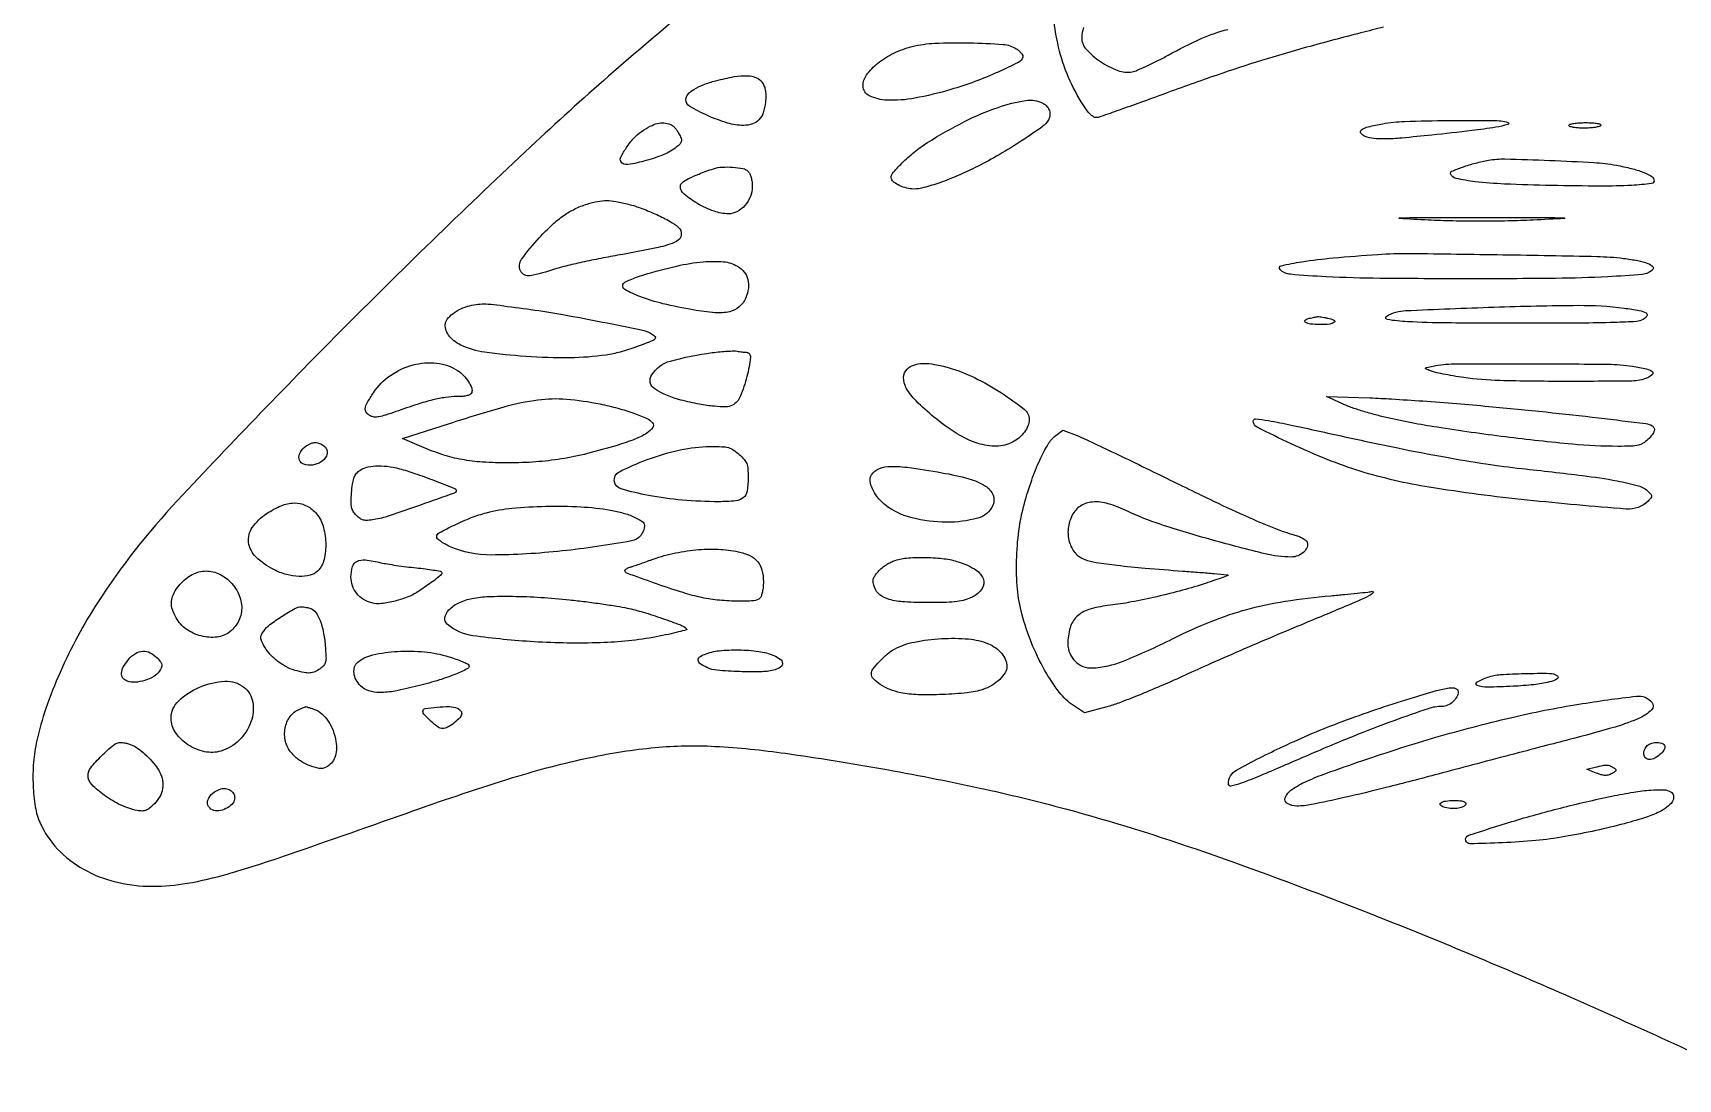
# Model space of a CAD drawing. Header units: inches. Extents: x 0 to 5940, y 0 to 4205.
# Drawn here: x 5341.82 to 5384.46, y 752.19 to 779.32 of the extents above; entities that cross this region are included whole.
import ezdxf

# ---------------------------------------------------------------- set-up
doc = ezdxf.new("R2010")
doc.units = ezdxf.units.IN
doc.header["$LTSCALE"] = 50
doc.header["$MEASUREMENT"] = 0
doc.layers.get('0').update_dxf_attribs({"color": 1})

# ---------------------------------------------------------------- blocks, each defined once
blk = doc.blocks.new('JACZ-COO-GE-001-CAR-LOGO-R00')
at = {"color": 8}
for points in [[(3957.62, 3124.21, 0.01648), (3900.54, 3074.22, 0.009014), (3833.75, 3009.43, 0.007781), (3772.86, 2946.26, 0.043814), (3744.01, 2909.38, 0.021386), (3736.87, 2897.3, 0.018952), (3730.48, 2884.17, 0.019553), (3725.36, 2871.17, 0.030079), (3722.06, 2859.55, 0.03458), (3720.88, 2851.66, 0.029789), (3720.73, 2843.28, 0.030983), (3721.53, 2835.55, 0.064151), (3723.27, 2829.76, 0.085047), (3729.58, 2820.35, 0.074285), (3738.94, 2813.06, 0.069317), (3750.64, 2808.45, 0.059309), (3763.81, 2806.88, 0.043349), (3776.43, 2807.97, 0.027201), (3790.87, 2811.32, 0.012972), (3812.97, 2818.35, 0.001809), (3858.28, 2834.25, -0.010245), (3894.07, 2846.14, -0.022507), (3921.98, 2853.42, -0.028737), (3945.42, 2857.03, -0.037688), (3967.07, 2857.46, -0.021488), (3992.6, 2854.94, -0.008832), (4026.96, 2849.44, -0.008846), (4062.81, 2842.38, -0.013329), (4093.76, 2834.85, -0.017703), (4143.88, 2819.3, -0.009876), (4203.77, 2797.03, -0.009029), (4269.94, 2769.55, -0.007477), (4339.4, 2737.96, -0.005028)], [(4100.23, 3117.25, 0.090078), (4099.57, 3113.59, 0.187299), (4101.19, 3109.4, 0.05942), (4106.35, 3104.96, 0.058708), (4112.63, 3101.72, 0.13681), (4117.85, 3101.27, 0.053077), (4119.66, 3101.82, 0.00882), (4123, 3103.29, 0.009591), (4126.87, 3105.17, 0.00836), (4130.85, 3107.28, -0.020062), (4142.78, 3113.26, -0.044716), (4152.36, 3116.6, -0.037207)], [(4208.65, 3117.43, -0.0011), (4200.43, 3115.31, 0.004673), (4180.84, 3110.1, 0.007948), (4164.58, 3105.34, 0.00798), (4148.52, 3100.08, 0.004758), (4129.57, 3093.33, -0.001348), (4120.81, 3090.14, -0.001998), (4113.11, 3087.39, -0.000882), (4106.52, 3085.09, -0.039876), (4105.12, 3084.72, -0.163049), (4103.99, 3084.89, -0.07783), (4102.78, 3085.77, -0.044971), (4101.35, 3087.47, -0.012689), (4099.43, 3090.38, -0.044393), (4094.27, 3100.53, -0.04273), (4090.92, 3111.56, -0.035173), (4089.05, 3124.79, -0.017238)]]:
    blk.add_lwpolyline(points, format="xyb", dxfattribs=at)
for points in [[(4075.93, 3109.56, -0.034042), (4076.96, 3108.78, -0.04548), (4077.77, 3107.93, -0.053224), (4078.27, 3107.15, -0.194166), (4078.32, 3106.56, -0.201823), (4076.7, 3104.66, -0.010857), (4069.4, 3101.18, -0.017009), (4060.93, 3097.7, -0.017635), (4052.34, 3094.84, -0.024828), (4039.31, 3091.72, -0.05705), (4029.26, 3090.99, -0.098767), (4022.89, 3092.54, -0.291621), (4020.57, 3096.18, -0.161066), (4021.88, 3100.14, -0.06421), (4025.9, 3104.32, -0.056092), (4031.67, 3107.96, -0.051347), (4038.27, 3110.36, -0.05066), (4046.53, 3111.57, -0.016215), (4058.97, 3111.71, -0.012157), (4071.22, 3111.15, -0.128268)], [(3984.17, 3097.36, -0.054031), (3984.9, 3095.94, -0.050899), (3985.32, 3094.37, -0.043543), (3985.46, 3092.54, -0.024727), (3985.32, 3090.32, -0.050272), (3984.48, 3086.46, -0.109663), (3982.96, 3083.87, -0.126538), (3980.64, 3082.39, -0.07948), (3977.45, 3081.88, -0.072828), (3971.64, 3082.73, -0.033185), (3964.43, 3085.42, -0.027364), (3958.03, 3088.74, -0.265453), (3956.57, 3091.29, -0.188539), (3957.28, 3093.1, -0.067182), (3959.46, 3094.91, -0.049466), (3962.86, 3096.59, -0.026051), (3967.36, 3098.01, -0.018712), (3974.07, 3099.5, -0.054862), (3978.78, 3099.83, -0.08815), (3982.05, 3099.12, -0.151181)], [(4085.52, 3089.91, -0.082902), (4087.02, 3088.75, -0.105835), (4087.91, 3087.25, -0.109936), (4088.09, 3085.57, -0.095335), (4087.56, 3083.87, -0.116434), (4085.42, 3081.44, -0.008622), (4078.07, 3076.43, -0.012815), (4069.79, 3071.29, -0.016751), (4061.95, 3067.04, -0.013769), (4054.95, 3063.79, -0.017211), (4048.29, 3061.17, -0.01799), (4042.56, 3059.38, -0.068217), (4038.85, 3058.89, -0.05961), (4036.39, 3059.2, -0.046435), (4033.85, 3060.09, -0.048121), (4031.77, 3061.3, -0.159065), (4030.84, 3062.56, -0.257909), (4031.2, 3064.48, -0.022877), (4034.62, 3068.25, -0.027857), (4039.07, 3072.25, -0.028355), (4043.92, 3075.71, -0.023017), (4057.19, 3083.26, -0.035601), (4069.34, 3088.4, -0.041208), (4079.37, 3090.92, -0.165375)], [(3951.03, 3082.26, -0.085465), (3951.75, 3081.83, -0.032486), (3952.59, 3081.01, -0.031014), (3953.4, 3079.98, -0.033061), (3954.07, 3078.88, -0.021321), (3954.82, 3077.26, -0.117125), (3954.97, 3076.31, -0.149341), (3954.66, 3075.52, -0.041988), (3953.75, 3074.54, -0.082329), (3949.19, 3071.61, -0.034187), (3942.26, 3069.17, -0.02835), (3935.53, 3067.71, -0.302268), (3933.11, 3068.82, -0.265804), (3933.05, 3070.45, -0.027877), (3935.1, 3073.85, -0.033531), (3937.76, 3077.26, -0.060847), (3940.42, 3079.58, -0.02463), (3943.72, 3081.59, -0.062778), (3946.32, 3082.6, -0.082118), (3948.64, 3082.8, -0.071605)], [(4253.57, 3082.96, -0.753613), (4253.57, 3082.2, -0.028019), (4249.2, 3081.22, -0.012027), (4240.51, 3079.99, -0.002914), (4226.07, 3078.38, -0.003526), (4215.19, 3077.31, -0.017979), (4209.12, 3076.97, -0.032781), (4205.1, 3077.16, -0.062943), (4201.97, 3077.92, -0.139928), (4200.43, 3079.07, -0.422341), (4200.61, 3080.23, -0.096108), (4203.11, 3081.38, -0.016017), (4208.32, 3082.48, -0.036058), (4216.23, 3083.31, -0.005442), (4232.15, 3083.65, -0.003819), (4248.43, 3083.7, -0.069238)], [(4287.07, 3081.88, -0.194165), (4286.54, 3081.49, -0.021638), (4285.04, 3081.17, -0.023783), (4283.14, 3080.95, -0.017115), (4281.01, 3080.88, -0.017292), (4278.93, 3080.95, -0.028158), (4277.17, 3081.17, -0.027462), (4275.86, 3081.49, -0.331172), (4275.57, 3081.88, -0.340288), (4275.87, 3082.27, -0.023815), (4277.33, 3082.59, -0.025683), (4279.29, 3082.81, -0.015216), (4281.63, 3082.88, -0.012167), (4284.15, 3082.82, -0.033287), (4285.91, 3082.61, -0.058059), (4286.94, 3082.3, -0.455789)], [(4292.73, 3067.48, -0.015014), (4298.21, 3066.3, -0.032265), (4302.34, 3065, -0.040982), (4305.17, 3063.63, -0.182463), (4306.3, 3062.21, -0.472435), (4305.43, 3060.84, -0.016207), (4298.22, 3060.21, -0.015057), (4287.07, 3059.93, -0.003943), (4269.19, 3060.16, -0.005205), (4252.38, 3060.69, -0.018988), (4241.75, 3061.54, -0.023268), (4234.84, 3062.69, -0.266959), (4232.87, 3064.46, -0.393581), (4233.26, 3065.31, -0.011947), (4237.23, 3066.82, -0.019962), (4241.87, 3068.26, -0.020388), (4246.57, 3069.3, -0.05069), (4252.48, 3069.76, -0.003769), (4268.68, 3069.24, -0.004842), (4284.65, 3068.46, -0.030704)], [(3979, 3065.31, -0.089155), (3979.62, 3064.41, -0.038786), (3980.12, 3063.04, -0.035664), (3980.46, 3061.42, -0.033026), (3980.57, 3059.73, -0.096238), (3979.87, 3056.15, -0.085283), (3977.88, 3052.92, -0.090007), (3975.03, 3050.68, -0.126464), (3971.9, 3049.92, -0.082494), (3966.73, 3050.86, -0.044252), (3960.83, 3053.59, -0.042552), (3955.93, 3056.99, -0.223368), (3954.57, 3059.88, -0.235485), (3955.2, 3061.15, -0.039928), (3957.55, 3062.64, -0.029924), (3961.23, 3064.31, -0.011291), (3966.57, 3066.22, -0.066106), (3969.6, 3066.8, -0.032676), (3973.52, 3066.77, -0.030166), (3977.18, 3066.28, -0.148921)], [(3935.88, 3053.39, -0.026635), (3940.69, 3051.85, -0.017725), (3946.04, 3049.62, -0.017301), (3950.87, 3047.18, -0.055197), (3953.82, 3045.11, -0.246588), (3954.89, 3042.31, -0.260141), (3953.17, 3039.93, -0.057633), (3946.61, 3037.76, -0.007237), (3931.89, 3034.93, 0.005119), (3925.02, 3033.64, 0.005356), (3918.28, 3032.23, 0.005155), (3912.48, 3030.89, 0.023545), (3909.16, 3029.91, -0.037617), (3900.21, 3027.56, -0.338126), (3896.82, 3029.29, -0.276425), (3897.21, 3033.51, -0.03038), (3903.67, 3041.33, -0.016802), (3908.39, 3046.05, -0.034689), (3912.44, 3049.34, -0.041018), (3916.43, 3051.68, -0.036467), (3920.89, 3053.44, -0.026392), (3924.74, 3054.42, -0.050289), (3927.91, 3054.73, -0.04526), (3931.29, 3054.41, -0.017603)], [(4262.71, 3047.66, -0.006644), (4253.54, 3047.35, -0.005148), (4243.55, 3047.24, -0.005175), (4233.64, 3047.35, -0.007067), (4224.71, 3047.66, -0.002302), (4214.34, 3048.21, -0.948669), (4214.34, 3048.44, -0.011545), (4219.37, 3048.56, -0.000247), (4244.07, 3048.57, -0.000217), (4269.27, 3048.56, -0.012025), (4273.99, 3048.44, -0.949673), (4273.99, 3048.23, -0.001774)], [(3975.22, 3030.95, -0.087492), (3977.61, 3028.84, -0.10502), (3978.95, 3026.17, -0.097393), (3979.15, 3023.03, -0.065855), (3978.2, 3019.55, -0.116602), (3975.86, 3016.32, -0.121504), (3972.36, 3014.54, -0.076926), (3967.12, 3014.16, -0.023837), (3959.25, 3015.17, -0.015178), (3948.29, 3017.45, -0.031244), (3939.92, 3020.03, -0.039933), (3934.51, 3022.58, -0.423889), (3933.97, 3024.71, -0.141313), (3934.57, 3025.26, -0.012825), (3936.43, 3026.11, -0.015824), (3938.75, 3027.02, -0.011723), (3941.37, 3027.88, -0.016843), (3953.26, 3031.05, -0.034145), (3962.82, 3032.58, -0.044253), (3970.21, 3032.59, -0.115759)], [(4295.35, 3033.82, -0.016314), (4300.51, 3033.01, -0.043793), (4304.09, 3032, -0.094589), (4305.87, 3030.9, -0.427269), (4305.9, 3029.81, -0.17479), (4302.16, 3028.05, -0.010725), (4289.71, 3027.16, -0.010206), (4270.79, 3026.59, -0.00239), (4239.07, 3026.44, -0.002455), (4207.29, 3026.6, -0.009914), (4187.9, 3027.17, -0.009772), (4174.96, 3028.07, -0.175979), (4171.25, 3029.8, -0.590663), (4171.64, 3031.18, -0.017124), (4179.11, 3032.6, -0.015741), (4190.41, 3033.99, -0.005648), (4206.57, 3035.27, -0.019773), (4218.24, 3035.6, -0.001317), (4251.74, 3035.15, -0.001095), (4285.74, 3034.52, -0.025707)], [(3900.57, 3015.34, -0.009592), (3912.13, 3013.51, -0.005053), (3926.41, 3010.82, -0.002341), (3940.45, 3007.96, -0.07123), (3943.82, 3006.74, -0.021542), (3944.49, 3006.35, -0.029227), (3945.06, 3005.93, -0.029291), (3945.47, 3005.55, -0.192484), (3945.57, 3005.29, -0.307064), (3944.8, 3004.15, -0.008486), (3938.93, 3001.93, -0.017219), (3932.8, 2999.96, -0.033174), (3927.76, 2998.89, -0.03389), (3914.66, 2997.89, -0.019109), (3898.71, 2998.37, -0.017654), (3883.79, 2999.92, -0.076666), (3875.29, 3002.48, -0.056398), (3872.75, 3004.06, -0.072007), (3870.86, 3006.06, -0.083303), (3869.81, 3008.25, -0.119157), (3869.72, 3010.39, -0.141001), (3870.71, 3012.31, -0.054307), (3873, 3014.28, -0.049911), (3876.02, 3015.92, -0.052468), (3879.26, 3016.91, -0.029516), (3882.27, 3017.31, -0.036491), (3885.09, 3017.3, -0.014822), (3889.38, 3016.86, -0.001207)], [(4295.52, 3015.85, -0.011627), (4301.03, 3015, -0.091016), (4303.45, 3014.1, -0.410552), (4303.73, 3013.02, -0.132508), (4302.43, 3011.72, -0.115769), (4299.97, 3011, -0.006612), (4292.04, 3010.65, -0.006289), (4279.79, 3010.43, -0.001276), (4258.07, 3010.38, -0.002019), (4231.46, 3010.49, -0.011385), (4217.26, 3010.92, -0.025528), (4210, 3011.69, -0.712281), (4209.77, 3012.97, -0.116583), (4216.66, 3014.94, -0.0031), (4248.56, 3016.21, -0.006317), (4279.04, 3016.85, -0.034353)], [(4188.43, 3012.26, -0.055017), (4190.71, 3011.53, -0.556229), (4190.83, 3010.73, -0.151724), (4189.18, 3010.04, -0.022903), (4185.57, 3009.88, -0.029032), (4182.27, 3010.07, -0.108125), (4180.31, 3010.74, -0.536448), (4180.28, 3011.51, -0.109247), (4181.8, 3012.17, 0.000621), (4182.72, 3012.35, 0.000716), (4183.59, 3012.52, 0.000641), (4184.33, 3012.66, 0.004183), (4184.69, 3012.74, -0.078438), (4185.09, 3012.77, -0.007687), (4186.05, 3012.66, -0.009575), (4187.19, 3012.48, -0.007444)], [(3874.07, 2993.29, -0.05604), (3876.23, 2991.49, -0.049487), (3878.05, 2989.19, -0.052985), (3879.18, 2986.92, -0.182928), (3879.18, 2985.3, -0.171379), (3878.64, 2984.67, -0.065838), (3877.58, 2984.23, -0.045566), (3876, 2983.96, -0.019472), (3873.85, 2983.87, 0.035585), (3869.73, 2983.56, 0.024432), (3865.12, 2982.66, 0.018277), (3859.44, 2981.03, 0.00744), (3851.82, 2978.42, -0.009721), (3848.09, 2977.16, -0.035425), (3845.66, 2976.57, -0.058225), (3843.93, 2976.49, -0.106289), (3842.57, 2976.88, -0.105824), (3841.13, 2978.1, -0.200039), (3840.74, 2979.54, -0.097619), (3841.44, 2981.61, -0.015932), (3843.68, 2985.23, -0.094415), (3849.81, 2991.51, -0.087706), (3857.98, 2995.3, -0.091975), (3866.61, 2995.96, -0.11867)], [(3978.32, 2999.89, -0.443853), (3979.9, 2998.11, -0.035166), (3978.62, 2991.12, -0.034662), (3976.22, 2983.9, -0.174014), (3973.41, 2980.79, -0.11991), (3971.04, 2980.18, -0.027684), (3966.88, 2980.35, -0.023613), (3961.46, 2981.14, -0.012282), (3954.79, 2982.6, -0.082838), (3945.3, 2986.67, -0.41732), (3944.22, 2991.75, -0.18149), (3951.01, 2996.71, -0.035612), (3966.07, 2999.76, -0.008178), (3968.9, 3000.08, -0.009429), (3971.6, 3000.29, -0.00863), (3973.89, 3000.38, -0.053034), (3975.07, 3000.29, 0.00927), (3975.93, 3000.14, 0.007563), (3976.85, 3000.01, 0.007653), (3977.7, 2999.92, 0.019797)], [(4051.64, 2994.3, -0.043142), (4060.85, 2990.72, -0.029809), (4070.58, 2985.21, -0.024423), (4078.74, 2979.33, -0.228303), (4080.57, 2975.53, -0.094408), (4080.14, 2973.3, -0.064667), (4078.89, 2971.03, -0.059498), (4076.96, 2968.97, -0.055309), (4074.56, 2967.37, -0.117563), (4068.81, 2965.95, -0.079964), (4062.11, 2966.96, -0.061675), (4054.54, 2970.46, -0.033335), (4046.19, 2976.46, -0.022995), (4039.75, 2982.29, -0.070351), (4036.2, 2986.97, -0.129063), (4035.23, 2990.75, -0.197553), (4036.52, 2993.83, -0.119901), (4038.88, 2995.27, -0.069395), (4042.19, 2995.83, -0.052246), (4046.42, 2995.52, -0.026451)], [(4298.57, 2994.81, -0.012501), (4303.64, 2993.86, -0.110489), (4305.7, 2992.92, -0.460138), (4305.76, 2991.88, -0.089857), (4303.98, 2990.69, -0.099443), (4298.29, 2989.48, -0.003001), (4273.96, 2989.36, -0.005925), (4250.61, 2989.65, -0.029637), (4237.58, 2990.74, -0.006539), (4233.76, 2991.35, -0.007543), (4230.14, 2992.02, -0.006846), (4227.09, 2992.68, -0.043061), (4225.58, 2993.17, -0.007494), (4223.92, 2993.9, -0.43951), (4223.83, 2994.18, -0.215048), (4224.16, 2994.43, -0.003301), (4226.57, 2994.92, -0.047639), (4233.95, 2995.67, -0.001753), (4262.04, 2995.72, -0.002085), (4289.74, 2995.57, -0.037615)], [(4246.7, 2980.33, -0.002889), (4267.34, 2978.3, -0.003682), (4286.34, 2976.18, -0.001104), (4303.39, 2974.11, -0.108085), (4305.68, 2973.31, -0.158727), (4306.38, 2972.49, -0.174804), (4306.42, 2971.45, -0.093506), (4305.7, 2970.1, -0.026957), (4304.12, 2968.33, -0.056109), (4302.43, 2966.99, -0.084932), (4300.7, 2966.27, -0.047874), (4298.19, 2965.95, -0.007733), (4293.26, 2965.88, -0.023507), (4276.89, 2966.65, -0.007473), (4252.63, 2969.3, -0.00769), (4227.95, 2972.76, -0.017774), (4209.57, 2976.3, -0.010595), (4205.15, 2977.42, -0.009076), (4200.54, 2978.77, -0.009175), (4196.4, 2980.16, -0.025703), (4193.57, 2981.33), (4188.07, 2983.94), (4203.7, 2983.4, -0.006769), (4211.56, 2983.02, -0.002415), (4222.78, 2982.28, -0.002396), (4235.07, 2981.34, -0.002828)], [(3925.57, 2981.21, -0.015273), (3931.98, 2979.67, -0.019148), (3937.8, 2977.84, -0.017988), (3942.5, 2975.97, -0.116314), (3944.52, 2974.44, -0.340339), (3944.58, 2972.68, -0.095564), (3942.45, 2970.66, -0.0499), (3938.15, 2968.47, -0.018693), (3931.74, 2966.25, -0.013385), (3920.97, 2963.28, -0.020495), (3911.49, 2961.34, -0.021798), (3902.33, 2960.26, -0.018377), (3892.57, 2959.91, -0.015373), (3883.09, 2960.2, -0.030216), (3875.6, 2961.12, -0.032913), (3868.71, 2962.86, -0.022386), (3861.13, 2965.71), (3854.19, 2968.67), (3871.13, 2974.16, -0.00888), (3890.96, 2980.21, -0.037377), (3903.13, 2982.72, -0.05254), (3913.41, 2982.96, -0.031009)], [(4194.57, 2969.38, 0.004043), (4213.75, 2965.29, 0.005917), (4230.7, 2962.04, 0.006733), (4245.61, 2959.56, 0.010388), (4258.57, 2957.87, -0.00307), (4280.52, 2955.32, -0.014714), (4292.98, 2953.42, -0.022982), (4300.73, 2951.63, -0.128925), (4304.38, 2949.5, -0.028662), (4305.27, 2948.5, -0.179654), (4305.48, 2947.86, -0.165059), (4305.23, 2947.21, -0.023317), (4304.24, 2946.13, -0.218371), (4296.33, 2943.22, -0.006591), (4260.54, 2946.45, -0.013654), (4225.16, 2951.1, -0.035408), (4200.14, 2956.93, -0.020648), (4188.28, 2961.14, -0.014256), (4175.22, 2966.82, -0.00625), (4162.98, 2972.76, -0.283936), (4161.57, 2975.05, -0.443272), (4162.42, 2975.82, -0.018004), (4167.04, 2975.2, -0.010771), (4175.31, 2973.59, -0.001131)], [(3826.85, 2964.64, -0.213532), (3826.67, 2962.31, -0.129243), (3824.74, 2960.26, -0.10534), (3821.67, 2959.14, -0.112163), (3818.48, 2959.41, -0.227748), (3816.95, 2960.85, -0.189338), (3816.97, 2963.11, -0.123825), (3818.71, 2965.52, -0.094859), (3821.57, 2967.11, -0.116059), (3823.02, 2967.24, -0.073878), (3824.65, 2966.75, -0.074502), (3826.06, 2965.82, -0.123389)], [(4129.29, 2954.81, 0.002664), (4147.25, 2946.08, 0.007256), (4160.09, 2940.15, 0.009819), (4169.57, 2936.16, 0.029664), (4176.22, 2933.96, -0.030345), (4177.85, 2933.42, -0.034798), (4179.33, 2932.7, -0.037292), (4180.47, 2931.93, -0.134439), (4180.99, 2931.22, -0.187343), (4180.98, 2929.44, -0.111385), (4179.78, 2927.66, -0.093952), (4177.7, 2926.34, -0.094783), (4175.29, 2925.88, -0.059997), (4165.9, 2927.01, -0.008365), (4146.93, 2931.98, -0.009837), (4127.95, 2937.7, -0.034806), (4116.16, 2942.44, 0.041014), (4109.15, 2945.16, 0.090521), (4103.47, 2945.77, 0.126257), (4099.15, 2944.31, 0.130174), (4096.12, 2940.97, 0.092423), (4094.69, 2936.23, 0.096526), (4095.1, 2931.37, 0.105845), (4097.22, 2927.37, 0.135127), (4100.65, 2925, 0.045115), (4104.82, 2923.96, 0.009372), (4112.32, 2922.93, 0.007953), (4122.49, 2921.89, 0.00344), (4136.07, 2920.82, -0.001694), (4142.23, 2920.35, -0.002731), (4147.47, 2919.91, -0.00048), (4152.09, 2919.49, -0.165433), (4152.41, 2919.35, -0.557704), (4152.37, 2919.16, -0.002056), (4149.91, 2918.25, -0.006681), (4146.97, 2917.22, -0.003869), (4143.41, 2916.05, -0.012575), (4134.93, 2913.58, -0.009554), (4125.51, 2911.28, -0.009722), (4116.4, 2909.43, -0.01772), (4108.88, 2908.32, 0.047566), (4102.12, 2906.91, 0.11733), (4097.78, 2904.34, 0.132616), (4095.38, 2900.33, 0.069011), (4094.57, 2894.5, 0.198265), (4097.18, 2888.19, 0.211949), (4103.38, 2885.78, 0.085054), (4114.6, 2888.25, 0.019529), (4132.33, 2896.3, -0.020608), (4146.32, 2902.61, -0.029204), (4159.27, 2906.96, -0.028023), (4173.03, 2909.89, -0.01699), (4189.57, 2911.88, 0.002297), (4194.54, 2912.34, 0.0029), (4199.13, 2912.8, 0.002302), (4202.98, 2913.23, 0.02326), (4204.57, 2913.49, -0.714869), (4204.87, 2912.99, -0.106713), (4203.37, 2911.83, -0.010991), (4195.63, 2908.37, -0.001685), (4180.07, 2901.88, 0.002543), (4169.1, 2897.27, 0.001778), (4156.77, 2891.98, 0.001794), (4145, 2886.82, 0.003735), (4135.86, 2882.7, -0.005921), (4127.92, 2879.16, -0.006024), (4119.94, 2875.83, -0.005872), (4112.94, 2873.1, -0.024649), (4108.64, 2871.72), (4100.63, 2869.57), (4096.67, 2872.19, -0.08309), (4091.46, 2877.05, -0.0352), (4086.17, 2885.05, -0.03263), (4081.45, 2894.85, -0.030744), (4077.94, 2905.38, -0.043), (4076.38, 2914.25, -0.028122), (4076.04, 2924.65, -0.027477), (4076.89, 2935.37, -0.033207), (4078.89, 2945.26, -0.017306), (4081.5, 2953.64, -0.023836), (4084.45, 2960.95, -0.02605), (4087.45, 2966.68, -0.092509), (4090.17, 2969.78), (4092.72, 2971.79), (4097.9, 2969.76, -0.016261), (4101.16, 2968.36, -0.00145), (4109.25, 2964.53, -0.00189), (4118.87, 2959.91, -0.001473)], [(3975.8, 2962.96, -0.029717), (3977.62, 2961.14, -0.087669), (3978.54, 2959.63, -0.075278), (3978.96, 2957.78, -0.018108), (3979.07, 2954.61, -0.03844), (3978.69, 2949.7, -0.184731), (3977.32, 2947.31, -0.149833), (3974.52, 2946.16, -0.022883), (3968.41, 2945.88, -0.021412), (3955.25, 2946.44, -0.025982), (3943.03, 2948.14, -0.021372), (3933.16, 2950.47, -0.285105), (3930.76, 2953.1, -0.333566), (3932.55, 2956.73, -0.02882), (3942.63, 2961.12, -0.034228), (3954.56, 2964.6, -0.051694), (3965.3, 2965.81, -0.010737), (3969.61, 2965.76, -0.05791), (3971.92, 2965.41, -0.08208), (3973.7, 2964.59, -0.034112)], [(3853.07, 2957.8, -0.018528), (3858.57, 2956.12, -0.008199), (3865.7, 2953.52, -0.002056), (3873.08, 2950.65, -0.308196), (3873.57, 2949.93, -0.316249), (3872.93, 2949.02, -0.001283), (3860.63, 2944.63, -0.005165), (3849.35, 2940.76, -0.039109), (3843.9, 2939.42, -0.022322), (3841.59, 2939.14, -0.076534), (3840.09, 2939.26, -0.094049), (3838.86, 2939.8, -0.044768), (3837.53, 2940.92, -0.05558), (3836.39, 2942.34, -0.088623), (3835.81, 2943.78, -0.057916), (3835.62, 2945.74, -0.012636), (3835.78, 2949.14, -0.01572), (3836.11, 2952.27, -0.049366), (3836.6, 2954.32, -0.070978), (3837.36, 2955.8, -0.068686), (3838.51, 2957.03, -0.106153), (3840.96, 2958.27, -0.051132), (3844.45, 2958.82, -0.044342), (3848.61, 2958.67, -0.033979)], [(4049.07, 2956.35, -0.023226), (4058.83, 2954.18, -0.076526), (4064.85, 2951.5, -0.153669), (4067.53, 2948.28, -0.207235), (4067.46, 2944.54, -0.224434), (4061.99, 2939.91, -0.065618), (4050.76, 2938.45, -0.061548), (4038.31, 2940.02, -0.099818), (4028.72, 2944.61, -0.056826), (4026.27, 2946.94, -0.052966), (4024.34, 2949.8, -0.057827), (4023.23, 2952.64, -0.147481), (4023.32, 2954.83, -0.188669), (4025.53, 2957.44, -0.109257), (4029.55, 2958.58, -0.048858), (4036.48, 2958.31, -0.009127)], [(3822.75, 2941.94, -0.110243), (3825.38, 2937.34, -0.066041), (3826.44, 2931.09, -0.067594), (3825.84, 2924.98, -0.13879), (3823.51, 2920.82, -0.137032), (3820.79, 2919.29, -0.068498), (3816.81, 2918.87, -0.059152), (3812.22, 2919.57, -0.049989), (3807.64, 2921.35, -0.074847), (3801.22, 2925.91, -0.170834), (3798.59, 2931.15, -0.187079), (3799.93, 2936.54, -0.091479), (3805.07, 2941.57, -0.049528), (3810.35, 2944.41, -0.093627), (3815.07, 2945.41, -0.113806), (3819.19, 2944.55, -0.100144)], [(3929.36, 2942.83, -0.027445), (3933.92, 2941.79, -0.037012), (3937.89, 2940.34, -0.039786), (3940.8, 2938.73, -0.251459), (3941.57, 2937.29, -0.36206), (3936.92, 2931.7, -0.018554), (3911.86, 2928.07, -0.025121), (3886.19, 2926.6, -0.106168), (3871.19, 2929.72, -0.023798), (3869.42, 2930.61, -0.032522), (3867.93, 2931.58, -0.033977), (3866.85, 2932.5, -0.200956), (3866.57, 2933.17, -0.275015), (3867.42, 2934.6, -0.011296), (3872.94, 2937.44, -0.019575), (3879.03, 2940.11, -0.029393), (3884.55, 2941.9, -0.040472), (3893.74, 2943.53, -0.018454), (3905.92, 2944.24, -0.018392), (3918.57, 2944.03, -0.028933)], [(3846.39, 2923.83, 0.015573), (3848.62, 2923.39, 0.005086), (3851.94, 2922.88, 0.005062), (3855.63, 2922.38, 0.005692), (3859.19, 2921.98, -0.006286), (3862.48, 2921.6, -0.009269), (3865.36, 2921.18, -0.005139), (3867.76, 2920.76, -0.151546), (3868.31, 2920.47, -0.377147), (3868.35, 2919.82, -0.05207), (3867.33, 2918.75, -0.022186), (3865.13, 2917.04, -0.003006), (3860.34, 2913.69, -0.054796), (3856.43, 2911.58, -0.03398), (3851.48, 2909.95, -0.034017), (3846.61, 2909.05, -0.090193), (3843.09, 2909.28, -0.079841), (3840.08, 2910.57, -0.082377), (3837.67, 2912.73, -0.083681), (3836.11, 2915.52, -0.086084), (3835.57, 2918.63, -0.069427), (3836.09, 2922.4, -0.214638), (3837.71, 2924.31, -0.14283), (3840.76, 2924.82, -0.026754)], [(3975.51, 2927.8, -0.056654), (3979.7, 2926.39, -0.109865), (3982.48, 2924.25, -0.112729), (3984.05, 2921.17, -0.061687), (3984.57, 2916.94, -0.023524), (3984.48, 2915.07, -0.02694), (3984.22, 2913.3, -0.027569), (3983.83, 2911.84, -0.118889), (3983.37, 2911.08, -0.184722), (3981.08, 2910.06, -0.01732), (3974.81, 2909.93, -0.022723), (3967.85, 2910.35, -0.02989), (3961.57, 2911.4, -0.021077), (3954.68, 2913.28, -0.007893), (3945.18, 2916.48, -0.001934), (3935.21, 2920.06, -0.315446), (3934.57, 2920.97, -0.193237), (3934.69, 2921.27, -0.051185), (3935.08, 2921.6, -0.044151), (3935.65, 2921.92, -0.03315), (3936.32, 2922.17, 0.009209), (3937.33, 2922.5, 0.001559), (3939.24, 2923.16, 0.001703), (3941.49, 2923.96, 0.001514), (3943.82, 2924.8, -0.032579), (3951.81, 2927.14, -0.031258), (3960.16, 2928.46, -0.032404), (3968.26, 2928.7, -0.044033)], [(4054.51, 2924.3, -0.058142), (4060.79, 2921.61, -0.162119), (4063.94, 2918.08, -0.255978), (4063.6, 2914.48, -0.129705), (4060.07, 2911.4, -0.044404), (4057.48, 2910.39, -0.038414), (4054.62, 2909.8, -0.024928), (4050.75, 2909.49, -0.006698), (4044.57, 2909.4, -0.014253), (4035.57, 2909.64, -0.054163), (4030.03, 2910.55, -0.096818), (4026.63, 2912.26, -0.145436), (4024.7, 2914.93, -0.037421), (4024.25, 2916.62, -0.103012), (4024.28, 2917.84, -0.093864), (4024.79, 2919.02, -0.027813), (4025.99, 2920.58, -0.04002), (4027.13, 2921.71, -0.024471), (4028.62, 2922.85, -0.024454), (4030.23, 2923.84, -0.039434), (4031.69, 2924.5, -0.064738), (4036.16, 2925.49, -0.02433), (4042.58, 2925.75, -0.02459), (4049.22, 2925.37, -0.045422)], [(3790.97, 2917.83, -0.089167), (3794.64, 2913.23, -0.112379), (3796.09, 2908, -0.121721), (3795.09, 2902.96, -0.117201), (3791.86, 2898.89, -0.137634), (3787.19, 2896.96, -0.093537), (3781.42, 2897.35, -0.090412), (3776.01, 2899.85, -0.116577), (3772.4, 2903.94, -0.03873), (3771.08, 2906.92, -0.086284), (3770.68, 2909.36, -0.093261), (3771.13, 2911.67, -0.051057), (3772.47, 2914.24, -0.085904), (3776.47, 2918.49, -0.113856), (3781.31, 2920.64, -0.121625), (3786.36, 2920.39, -0.107433)], [(3821.03, 2907.26, -0.150123), (3822.86, 2905.82, -0.058324), (3824.41, 2902.93, -0.045958), (3825.58, 2898.92, -0.027), (3826.27, 2893.95, -0.008207), (3826.54, 2889.85, -0.065047), (3826.39, 2887.95, -0.125143), (3825.78, 2886.71, -0.063283), (3824.48, 2885.53, -0.046663), (3822.53, 2884.41, -0.089806), (3820.78, 2883.98, -0.067142), (3818.68, 2884.12, -0.017243), (3815.35, 2884.92, -0.057412), (3812.04, 2886.27, -0.043853), (3808.77, 2888.44, -0.0441), (3805.96, 2891.13, -0.06049), (3804, 2894.02, -0.021991), (3803.2, 2895.73, -0.099194), (3802.99, 2896.81, -0.116219), (3803.23, 2897.8, -0.035523), (3804.03, 2899.12, -0.078963), (3806.27, 2901.44, -0.018656), (3810.7, 2904.52, -0.016131), (3815.3, 2907.26, -0.127039), (3817.69, 2907.88, -0.028864), (3818.47, 2907.83, -0.017206), (3819.38, 2907.7, -0.017195), (3820.28, 2907.5, -0.028356)], [(3914.57, 2910.42, -0.004882), (3920.28, 2909.75, -0.004205), (3926.26, 2908.94, -0.004236), (3931.68, 2908.12, -0.012206), (3935.41, 2907.42, -0.020723), (3941.14, 2905.96, -0.011204), (3948.07, 2903.71, -0.007672), (3954.57, 2901.32, -0.092099), (3956.84, 2899.93, -0.587302), (3956.76, 2899.58, -0.006833), (3953.93, 2898.8, -0.011676), (3950.3, 2897.94, -0.006469), (3945.84, 2897.05, -0.038009), (3925.72, 2894.89, -0.022981), (3901.73, 2895.24, -0.018723), (3879.65, 2897.41, -0.146585), (3870.35, 2901.63, -0.263565), (3869.52, 2904.01, -0.149633), (3870.95, 2906.8, -0.091041), (3874.57, 2909.36, -0.060953), (3879.41, 2910.93, -0.039236), (3885.26, 2911.6, -0.012565), (3894.01, 2911.7, -0.012048), (3904.13, 2911.3, -0.010855)], [(4065.84, 2894.54, -0.05837), (4068.52, 2893.03, -0.064395), (4070.68, 2890.99, -0.070589), (4072.09, 2888.66, -0.101014), (4072.57, 2886.29, -0.140875), (4071.92, 2884.04, -0.062622), (4069.95, 2881.63, -0.056171), (4067.12, 2879.48, -0.055412), (4063.87, 2878.01, -0.05318), (4058.2, 2876.8, -0.015911), (4049.37, 2876.18, -0.01627), (4040.43, 2876.12, -0.0448), (4034.17, 2876.85, -0.043035), (4030.25, 2878.03, -0.049974), (4026.79, 2879.82, -0.057421), (4024.33, 2881.85, -0.19342), (4023.57, 2883.76, -0.168137), (4024.14, 2885.39, -0.022728), (4026.54, 2888.18, -0.027181), (4029.38, 2890.88, -0.054352), (4031.94, 2892.61, -0.073265), (4039.12, 2895.16, -0.034592), (4048.9, 2896.4, -0.034561), (4058.68, 2896.28, -0.07877)], [(3765.53, 2889.42, -0.019655), (3766.87, 2887.88, -0.131768), (3767.27, 2886.96, -0.154162), (3767.13, 2886.04, -0.029942), (3766.28, 2884.55, -0.118198), (3764.3, 2882.7, -0.055266), (3761.06, 2881.29, -0.055037), (3757.56, 2880.62, -0.10885), (3754.76, 2881, -0.143694), (3753.2, 2882.16, -0.175798), (3752.67, 2883.89, -0.115778), (3753.32, 2886.15, -0.04703), (3755.16, 2888.8, -0.077474), (3757.67, 2890.99, -0.126395), (3760.34, 2891.85, -0.131813), (3763.02, 2891.29, -0.088096)], [(3870.92, 2889.85, -0.01041), (3873.48, 2889, -0.014356), (3875.74, 2888.13, -0.010928), (3877.56, 2887.31, -0.144718), (3878.1, 2886.83, -0.435737), (3877.76, 2885.58, -0.022277), (3873.51, 2883.6, -0.023393), (3867.5, 2881.44, -0.012394), (3859.88, 2879.31, -0.014568), (3851.55, 2877.45, -0.047896), (3845.94, 2876.92, -0.077139), (3841.97, 2877.54, -0.119609), (3839.02, 2879.33, -0.075385), (3837.41, 2881.52, -0.093266), (3836.67, 2883.94, -0.108757), (3836.9, 2886.17, -0.140204), (3838.06, 2887.87, -0.11913), (3843.5, 2890.53, -0.03958), (3852.35, 2891.78, -0.038839), (3862.15, 2891.6, -0.051168)], [(3988.32, 2890.31, -0.064686), (3990.61, 2889, -0.209868), (3991.45, 2887.51, -0.263464), (3990.84, 2886.14, -0.091305), (3988.82, 2885.15, -0.062482), (3984.09, 2884.44, -0.014029), (3975.93, 2884.48, -0.012308), (3967.81, 2884.95, -0.092966), (3964.12, 2885.96, -0.03694), (3961.76, 2887.34, -0.201189), (3960.98, 2888.55, -0.285002), (3961.42, 2889.67, -0.065437), (3963.28, 2890.7, -0.066913), (3968.59, 2892.01, -0.030786), (3975.71, 2892.33, -0.030802), (3982.87, 2891.78, -0.062489)], [(4271.42, 2882.99, -0.564856), (4271.39, 2881.85, -0.071291), (4268.53, 2880.72, -0.032182), (4262.95, 2879.75, -0.013753), (4255.4, 2879.15, -0.008207), (4246.1, 2878.83, -0.09078), (4242.44, 2879.43, -0.637098), (4242.33, 2880.6, -0.046713), (4246.25, 2882.43, -0.068141), (4250.82, 2883.38, -0.011966), (4259.61, 2883.79, -0.008583), (4268.56, 2883.84, -0.13916)], [(3796.9, 2878.84, -0.187007), (3800.08, 2873.45, -0.128659), (3799.43, 2866.32, -0.112184), (3795.16, 2859.66, -0.122051), (3788.55, 2855.75, -0.126479), (3782.7, 2855.52, -0.092747), (3776.68, 2858.05, -0.096471), (3772.17, 2862.46, -0.152166), (3770.57, 2867.59, -0.204725), (3773.24, 2873.84, -0.090075), (3780.9, 2878.89, -0.087848), (3790.02, 2881.01, -0.181906)], [(4235.57, 2877.21, -0.126321), (4235.09, 2875.34, -0.082269), (4233.71, 2873.58, -0.079827), (4231.78, 2872.32, -0.105693), (4229.73, 2871.88, 0.081116), (4224.76, 2871.07, 0.006761), (4212.4, 2866.73, 0.008609), (4197.37, 2860.94, 0.005773), (4180.4, 2853.83, -0.001456), (4164.03, 2846.8, -0.014728), (4157.13, 2844.1, -0.036397), (4153.51, 2843.1, -0.473492), (4152.57, 2843.87, -0.273801), (4155.55, 2848.9, -0.01545), (4172.34, 2857.45, -0.020699), (4193.69, 2866.44, -0.014786), (4218.23, 2874.78, -0.004711), (4227.75, 2877.61, -0.03507), (4232.37, 2878.59, -0.109107), (4234.68, 2878.41, -0.330027)], [(3822.39, 2870.79, -0.097279), (3825.02, 2869.25, -0.06463), (3827.32, 2866.62, -0.058085), (3829.09, 2863.17, -0.049707), (3830.13, 2859.22, -0.050558), (3830.31, 2856.1, -0.079974), (3829.77, 2853.48, -0.091341), (3828.52, 2851.41, -0.088311), (3826.59, 2849.89, -0.165579), (3824.11, 2849.48, -0.056746), (3820.55, 2850.5, -0.053312), (3816.91, 2852.48, -0.066734), (3814.07, 2855.07, -0.114023), (3811.93, 2859.24, -0.106463), (3811.77, 2864.04, -0.112646), (3813.58, 2868.27, -0.140836), (3816.93, 2870.89, 0.000851), (3817.76, 2871.22, 0.001318), (3818.47, 2871.52, 0.00039), (3819.09, 2871.77, 0.041938), (3819.17, 2871.82, -0.219863), (3819.25, 2871.83, -0.000924), (3820.16, 2871.54, -0.004244), (3821.19, 2871.2, -0.002633)], [(3873.99, 2871.27, -0.067058), (3874.59, 2870.94, -0.062415), (3875.11, 2870.45, -0.066603), (3875.45, 2869.89, -0.105692), (3875.57, 2869.34, -0.189893), (3875, 2867.89, -0.03842), (3872.91, 2865.97, -0.040067), (3870.49, 2864.36, -0.127275), (3868.62, 2863.88, -0.160051), (3867.11, 2864.37, -0.022219), (3864.51, 2866.48, -0.020925), (3862.1, 2868.79, -0.193208), (3861.57, 2870.11, -0.364724), (3862.39, 2871.08, -0.019653), (3866.66, 2871.65, -0.026907), (3871.11, 2871.83, -0.088246)], [(4305.57, 2873.38, -0.386007), (4305.45, 2870.63, -0.091817), (4301.34, 2867.78, -0.03559), (4292.29, 2864.45, -0.007133), (4275.7, 2859.91, 0.000825), (4266.56, 2857.53, 0.000334), (4254.12, 2854.26, 0.000331), (4240.73, 2850.72, 0.000421), (4228.38, 2847.44, -0.003278), (4209.53, 2842.55, -0.006293), (4194.35, 2838.92, -0.005904), (4182.59, 2836.4, -0.051438), (4177.28, 2835.89, -0.12622), (4173.85, 2836.8, -0.377907), (4173.11, 2838.91, -0.150718), (4175.53, 2841.89, -0.040821), (4180.91, 2844.88, -0.020305), (4188.04, 2847.77, -0.004198), (4200.83, 2852.23, -0.004643), (4214.9, 2856.87, -0.006475), (4227.57, 2860.74, -0.013099), (4254.48, 2867.81, -0.01752), (4279.24, 2872.71, -0.01159), (4300.05, 2875.6, -0.253318)], [(3757.37, 2857.47, -0.051463), (3759.79, 2855.87, -0.027244), (3762.44, 2853.44, -0.0272), (3764.83, 2850.71, -0.047882), (3766.45, 2848.19, -0.074232), (3767.47, 2845.18, -0.086043), (3767.49, 2842.16, -0.084999), (3766.48, 2839.28, -0.070392), (3764.53, 2836.68, -0.023921), (3762.79, 2835.1, -0.080525), (3761.46, 2834.33, -0.097084), (3760.1, 2834.09, -0.04468), (3758.3, 2834.28, -0.060734), (3752.41, 2836.23, -0.045235), (3746.49, 2839.7, -0.045805), (3741.9, 2843.66, -0.194096), (3740.57, 2846.96, -0.171854), (3741.53, 2849.68, -0.026094), (3745.43, 2854.01, -0.026088), (3749.77, 2857.92, -0.172005), (3752.48, 2858.88, -0.047948), (3753.51, 2858.78, -0.02227), (3754.82, 2858.46, -0.021822), (3756.17, 2858.01, -0.028368)], [(4310.13, 2857.78, -0.270396), (4310.16, 2856.55, -0.069608), (4308.93, 2854.89, -0.062476), (4307.05, 2853.42, -0.094283), (4305.11, 2852.7, -0.180112), (4303.69, 2852.98, -0.180827), (4302.81, 2854.11, -0.142339), (4302.77, 2855.79, -0.108939), (4303.61, 2857.43, -0.131619), (4305, 2858.41, -0.075349), (4307.04, 2858.84, -0.079357), (4308.99, 2858.63, -0.190825)], [(4291.57, 2849.86, -0.02521), (4292.38, 2849.27, -0.226004), (4292.57, 2848.88, -0.226004), (4292.38, 2848.49, -0.02521), (4291.57, 2847.89, -0.059297), (4290.13, 2847.18, -0.091653), (4288.77, 2846.96, -0.069919), (4287.16, 2847.22, -0.022493), (4284.88, 2848.04), (4282.07, 2849.2), (4285.07, 2849.92, -0.007945), (4287.89, 2850.55, -0.053328), (4289.32, 2850.69, -0.092977), (4290.38, 2850.48, -0.050376)], [(3793.57, 2838.87, -0.169254), (3792.91, 2836.96, -0.08812), (3791, 2835.27, -0.08253), (3788.48, 2834.26, -0.116801), (3786.08, 2834.29, -0.196095), (3784.15, 2835.7, -0.218038), (3783.88, 2837.97, -0.143513), (3785.54, 2840.44, -0.093597), (3788.57, 2842.11, -0.121918), (3790.25, 2842.24, -0.102753), (3791.91, 2841.59, -0.106974), (3793.13, 2840.37, -0.143124)], [(4312.42, 2840.99, -0.199129), (4313.37, 2839.64, -0.173016), (4313.16, 2837.9, -0.102557), (4311.63, 2835.97, -0.04812), (4308.99, 2834.17, -0.047689), (4303.93, 2831.98, -0.01296), (4295.58, 2829.5, -0.012241), (4285.38, 2827.04, -0.009228), (4274.07, 2824.82, -0.020454), (4263.7, 2823.41, -0.013265), (4251.61, 2822.59, -0.005082), (4239.85, 2822.23, -0.34214), (4238.34, 2823.35, -0.401943), (4239.41, 2825.34, -0.004647), (4254.99, 2830.26, -0.011923), (4272.57, 2835.17, -0.010588), (4291.07, 2839.45, -0.01091), (4299, 2840.92, -0.022567), (4305.25, 2841.66, -0.026286), (4309.94, 2841.76, -0.133802)], [(4238.32, 2836.63, -0.203839), (4237.49, 2835.68, -0.06858), (4235.69, 2835.1, -0.057181), (4233.37, 2834.96, -0.048), (4230.93, 2835.32, -0.096773), (4229.28, 2836.1, -0.498261), (4229.26, 2836.96, -0.135047), (4231, 2837.68, -0.030969), (4234.21, 2837.88, -0.015614), (4236.28, 2837.81, -0.05822), (4237.57, 2837.58, -0.132716), (4238.2, 2837.18, -0.273018)]]:
    blk.add_lwpolyline(points, format="xyb", close=True, dxfattribs=at)

msp = doc.modelspace()

# ---------------------------------------------------------------- block references
at = {"xscale": 0.07174195398747743, "yscale": 0.07174195398747743, "zscale": 0.07174195398747743}
msp.add_blockref('JACZ-COO-GE-001-CAR-LOGO-R00', (5074.895, 555.821), dxfattribs=at)

doc.saveas('drawing.dxf')
